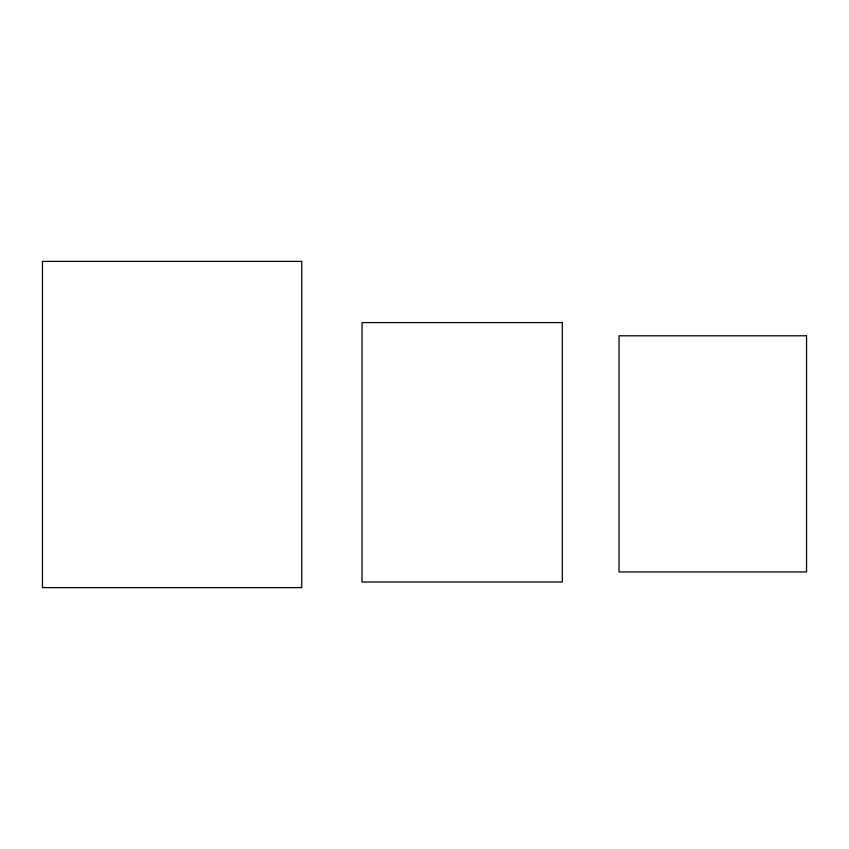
<?xml version="1.0" encoding="UTF-8"?>
<svg xmlns="http://www.w3.org/2000/svg" width="849" height="849" viewBox="0 0 849 849"><rect width="100%" height="100%" fill="white"/><g stroke="black" fill="none" stroke-linecap="round" stroke-linejoin="round"><path stroke-width="1.27" d="M301.745 261.386L42.45 261.386L42.45 587.614L301.745 587.614L301.745 261.386M562.293 322.588L362.035 322.588L362.035 582.021L562.293 582.021L562.293 322.588M806.55 335.79L619.048 335.79L619.048 571.939L806.55 571.939L806.55 335.79"/></g></svg>
